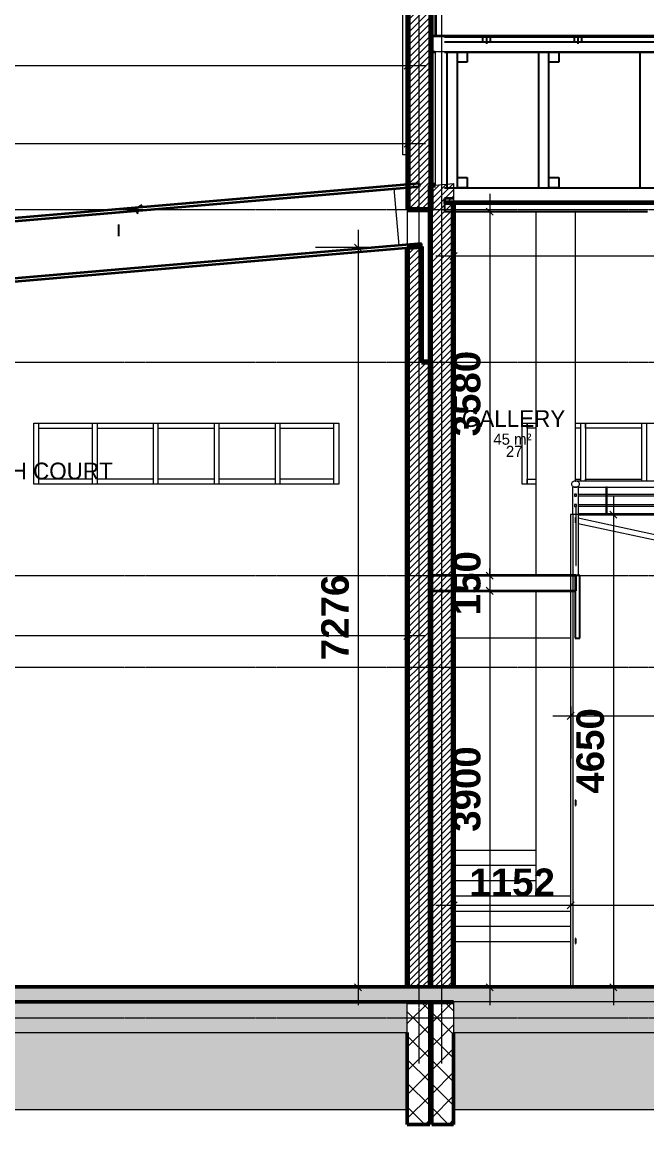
# Model space of a CAD drawing. Header units: inches. Extents: x 22 to 382261, y 22 to 371281.
# Drawn here: x 23896 to 30039, y 138247 to 149248 of the extents above; entities that cross this region are included whole.
import ezdxf

# ---------------------------------------------------------------- set-up
doc = ezdxf.new("R2010")
doc.units = ezdxf.units.IN
doc.header["$MEASUREMENT"] = 0
doc.linetypes.add('Grid Line 1_2_', pattern=[22.225, 12.7, -3.175, 3.175, -3.175])
for name, color, linetype, lineweight in [('A-ANNO-DIMS', 211, 'Continuous', 9), ('A-AREA-IDEN', 2, 'Continuous', 9), ('A-COLS', 52, 'Continuous', 9), ('A-DETL-GENF', 92, 'Continuous', 9), ('A-DETL-MEDM', 33, 'Continuous', 25), ('A-DETL-THIN', 151, 'Continuous', 9), ('A-FLOR', 192, 'Continuous', 9), ('A-FLOR-HRAL', 11, 'Continuous', 9), ('A-FLOR-LEVL', 51, 'Continuous', 9), ('A-GLAZ-CURT', 52, 'Continuous', 9), ('A-GLAZ-CWMG', 51, 'Continuous', 9), ('A-ROOF', 132, 'Continuous', 9), ('A-WALL-PATT', 111, 'Continuous', 9), ('I-WALL', 2, 'Continuous', 9), ('Q-CASE', 31, 'Continuous', 9), ('S-GRID', 1, 'Continuous', 9)]:
    doc.layers.add(name, color=color, linetype=linetype, lineweight=lineweight)
doc.styles.add('Arial_B_2', font='arialbd.ttf', dxfattribs={"height": 270.833333})
doc.styles.add('Century Gothic_1', font='GOTHIC.TTF', dxfattribs={"height": 1})
doc.styles.add('Gill Sans MT', font='GIL_____.TTF', dxfattribs={"height": 262.5})
doc.dimstyles.new('2_2', dxfattribs={"dimscale": 304.8, "dimtxt": 267.818092, "dimasz": 0.227865, "dimexe": 1.377953, "dimexo": 0.0625, "dimgap": 0.287073, "dimtad": 1, "dimdec": 0, "dimzin": 0, "dimdsep": 46, "dimtxsty": 'Arial_B_2', "dimblk1": 'OBLIQUE', "dimblk2": 'OBLIQUE', "dimsah": 1, "dimcen": 0.09, "dimdle": 0.574147, "dimazin": 0, "dimtfac": 1, "dimtdec": 4, "dimtix": 1, "dimtmove": 0, "dimatfit": 3, "dimfxl": 0.574147, "dimfxlon": 1, "dimtvp": 1, "dimtolj": 1, "dimtzin": 0, "dimlwd": 18, "dimlwe": 18, "dimarcsym": 2})
pattern_1 = [(45, (27624.56, 142606.135), (-31.1127, 31.1127), [])]

# ---------------------------------------------------------------- blocks, each defined once
blk = doc.blocks.new('Rectangular Mullion - 50 x 150mm-V18-Section A-A')
at = {"layer": 'A-GLAZ-CWMG'}
for p, q in [((2406, 5800), (2406, 5850)), ((2931, 5850), (2931, 5800)), ((2494, 5800), (2406, 5800)), ((2931, 5800), (2881, 5800))]:
    blk.add_line(p, q, dxfattribs=at)
blk = doc.blocks.new('Rectangular Mullion - 50 x 150mm-V19-Section A-A')
at = {"layer": 'A-GLAZ-CWMG'}
blk.add_line((2406, 5850), (2406, 5250), dxfattribs=at)
blk = doc.blocks.new('Rectangular Mullion - 50 x 150mm-V23-Section A-A')
at = {"layer": 'A-GLAZ-CWMG'}
for p, q in [((3531, 5850), (3531, 5280)), ((3581, 5850), (3581, 5280))]:
    blk.add_line(p, q, dxfattribs=at)
blk = doc.blocks.new('Rectangular Mullion - 50 x 150mm-V24-Section A-A')
at = {"layer": 'A-GLAZ-CWMG'}
for p, q in [((2931, 5850), (2931, 5280)), ((2981, 5850), (2981, 5280))]:
    blk.add_line(p, q, dxfattribs=at)
blk = doc.blocks.new('Rectangular Mullion - 50 x 150mm-V27-Section A-A')
at = {"layer": 'A-GLAZ-CWMG'}
for p, q in [((2981, 5280), (2981, 5300)), ((2981, 5300), (3531, 5300)), ((3531, 5300), (3531, 5280))]:
    blk.add_line(p, q, dxfattribs=at)
blk = doc.blocks.new('Rectangular Mullion - 50 x 150mm-V28-Section A-A')
at = {"layer": 'A-GLAZ-CWMG'}
for p, q in [((2406, 5250), (2406, 5300)), ((2406, 5300), (2494, 5300)), ((2881, 5300), (2931, 5300)), ((2931, 5300), (2931, 5280))]:
    blk.add_line(p, q, dxfattribs=at)
blk = doc.blocks.new('Rectangular Mullion - 50 x 150mm-443217-Section A-A')
at = {"layer": 'A-GLAZ-CWMG'}
for p, q in [((9281, 5800), (9281, 5850)), ((9831, 5850), (9831, 5800)), ((9831, 5800), (9281, 5800))]:
    blk.add_line(p, q, dxfattribs=at)
blk = doc.blocks.new('Roofs 2 - Roofs 2-479373-Section A-A')
at = {"layer": 'A-ROOF', "lineweight": 35}
for p, q in [((1346, 8207), (-12155, 7049)), ((-12155, 7021), (1346, 8178)), ((1346, 8178), (1346, 8207)), ((1367, 7617), (-12101, 6462)), ((1367, 7588), (1367, 7617)), ((-12101, 6434), (1367, 7588))]:
    blk.add_line(p, q, dxfattribs=at)
blk = doc.blocks.new('Casework 3 - Casework 3-482897-Section A-A')
at = {"layer": 'Q-CASE'}
blk.add_line((1094, 8157), (1142, 7598), dxfattribs=at)
blk = doc.blocks.new('Railing - 800mm-V32-Section A-A')
at = {"layer": 'A-FLOR-HRAL', "lineweight": 18}
for p, q in [((2883, 5030), (2883, 4450)), ((2888, 5030), (2883, 5030)), ((2888, 4450), (2888, 5030)), ((2883, 4450), (2888, 4450))]:
    blk.add_line(p, q, dxfattribs=at)
blk = doc.blocks.new('Railing - 50 x 12mm-V33-Section A-A')
at = {"layer": 'A-FLOR-HRAL'}
for p, q in [((2856, 4950), (2856, 5220)), ((2906, 5220), (2856, 5220)), ((2906, 5220), (2906, 4350))]:
    blk.add_line(p, q, dxfattribs=at)
blk = doc.blocks.new('Railing - 50 x 12mm-V34-Section A-A')
at = {"layer": 'A-FLOR-HRAL'}
for p, q in [((3192, 5220), (3180, 5220)), ((3180, 5220), (3180, 4950)), ((3192, 4950), (3192, 5220))]:
    blk.add_line(p, q, dxfattribs=at)
blk = doc.blocks.new('Railing - Railing-537520-Section A-A')
at = {"layer": 'A-FLOR-HRAL'}
for p, q in [((13891, 5280), (2882, 5280)), ((2906, 5220), (13866, 5220)), ((2906, 5150), (3180, 5150)), ((3180, 5130), (2906, 5130)), ((3192, 5150), (3980, 5150)), ((3980, 5130), (3192, 5130)), ((2906, 5050), (3180, 5050)), ((3180, 5030), (2906, 5030)), ((3192, 5050), (3980, 5050)), ((3980, 5030), (3192, 5030))]:
    blk.add_line(p, q, dxfattribs=at)
at = {"layer": 'A-FLOR-HRAL', "lineweight": 18}
for p, q in [((2891, 5150), (2871, 5150)), ((2871, 5150), (2871, 5130)), ((2871, 5130), (2891, 5130)), ((2891, 5130), (2891, 5150)), ((2891, 5050), (2871, 5050)), ((2871, 5050), (2871, 5030)), ((2871, 5030), (2891, 5030)), ((2891, 5030), (2891, 5050))]:
    blk.add_line(p, q, dxfattribs=at)
at = {"layer": 'A-FLOR-HRAL', "lineweight": 18, "flags": 128}
for points in [[(2922, 5250), (2921, 5256), (2918, 5262), (2914, 5268), (2909, 5272), (2902, 5276), (2894, 5279), (2886, 5280), (2878, 5280), (2869, 5279), (2862, 5276), (2855, 5272), (2849, 5268), (2845, 5262), (2843, 5256), (2842, 5250)], [(2842, 5250), (2843, 5244), (2845, 5238), (2849, 5232), (2855, 5228), (2862, 5224), (2869, 5221), (2878, 5220), (2886, 5220), (2894, 5221), (2902, 5224), (2909, 5228), (2914, 5232), (2918, 5238), (2921, 5244), (2922, 5250)]]:
    blk.add_lwpolyline(points, dxfattribs=at)
at = {"layer": 'A-FLOR-HRAL'}
for points in [[(2882, 5280), (2883, 5280), (2885, 5280), (2886, 5280)], [(2886, 5220), (2885, 5220), (2883, 5220), (2882, 5220)]]:
    blk.add_open_spline(points, degree=3, dxfattribs=at)
for name in ['Railing - 50 x 12mm-V33-Section A-A', 'Railing - 50 x 12mm-V34-Section A-A', 'Railing - 800mm-V32-Section A-A']:
    blk.add_blockref(name, (0, 0))
blk = doc.blocks.new('Top Rail Type - Top Rail_Internal_-537676-Section A-A')
at = {"layer": 'A-FLOR-HRAL'}
for p, q in [((13891, 5280), (2882, 5280)), ((2906, 5220), (13866, 5220))]:
    blk.add_line(p, q, dxfattribs=at)
at = {"layer": 'A-FLOR-HRAL', "flags": 128}
for points in [[(2922, 5250), (2921, 5256), (2918, 5262), (2914, 5268), (2909, 5272), (2902, 5276), (2894, 5279), (2886, 5280), (2878, 5280), (2869, 5279), (2862, 5276), (2855, 5272), (2849, 5268), (2845, 5262), (2843, 5256), (2842, 5250)], [(2842, 5250), (2843, 5244), (2845, 5238), (2849, 5232), (2855, 5228), (2862, 5224), (2869, 5221), (2878, 5220), (2886, 5220), (2894, 5221), (2902, 5224), (2909, 5228), (2914, 5232), (2918, 5238), (2921, 5244), (2922, 5250)]]:
    blk.add_lwpolyline(points, dxfattribs=at)
at = {"layer": 'A-FLOR-HRAL'}
for points in [[(2882, 5280), (2883, 5280), (2885, 5280), (2886, 5280)], [(2886, 5220), (2885, 5220), (2883, 5220), (2882, 5220)]]:
    blk.add_open_spline(points, degree=3, dxfattribs=at)
blk = doc.blocks.new('Casework 9 - Casework 8-559231-Section A-A')
at = {"layer": 'Q-CASE', "lineweight": 25}
for p, q in [((1229, 4920), (1229, 4870)), ((1231, 4920), (1229, 4920)), ((1229, 4870), (1231, 4870)), ((1231, 4870), (1231, 4920)), ((1229, 2139), (1229, 2089)), ((1231, 2139), (1229, 2139)), ((1231, 2089), (1231, 2139)), ((1229, 2089), (1231, 2089)), ((1229, 780), (1229, 730)), ((1231, 780), (1229, 780)), ((1231, 730), (1231, 780)), ((1229, 730), (1231, 730))]:
    blk.add_line(p, q, dxfattribs=at)
blk = doc.blocks.new('Rectangular Mullion - 50 x 150mm-560734-Section A-A')
at = {"layer": 'A-GLAZ-CWMG'}
blk.add_line((-7499, 5250), (-7499, 5850), dxfattribs=at)
blk = doc.blocks.new('Rectangular Mullion - 50 x 150mm-440584-Section A-A')
at = {"layer": 'A-GLAZ-CWMG'}
for p, q in [((13006, 5800), (13006, 5850)), ((13531, 5850), (13531, 5800)), ((13006, 5800), (13531, 5800))]:
    blk.add_line(p, q, dxfattribs=at)
blk = doc.blocks.new('Rectangular Mullion - 50 x 150mm-560735-Section A-A')
at = {"layer": 'A-GLAZ-CWMG'}
blk.add_line((-4599, 5850), (-4599, 5250), dxfattribs=at)
blk = doc.blocks.new('Rectangular Mullion - 50 x 150mm-V38-Section A-A')
at = {"layer": 'A-GLAZ-CWMG'}
for p, q in [((-7499, 5250), (-7499, 5300)), ((-6974, 5300), (-7499, 5300)), ((-6974, 5300), (-6974, 5250))]:
    blk.add_line(p, q, dxfattribs=at)
blk = doc.blocks.new('Rectangular Mullion - 50 x 150mm-560731-Section A-A')
at = {"layer": 'A-GLAZ-CWMG'}
for p, q in [((-6974, 5850), (-6974, 5250)), ((-6924, 5250), (-6924, 5850))]:
    blk.add_line(p, q, dxfattribs=at)
blk = doc.blocks.new('Rectangular Mullion - 50 x 150mm-V39-Section A-A')
at = {"layer": 'A-GLAZ-CWMG'}
for p, q in [((-6924, 5250), (-6924, 5300)), ((-6374, 5300), (-6924, 5300)), ((-6374, 5300), (-6374, 5250))]:
    blk.add_line(p, q, dxfattribs=at)
blk = doc.blocks.new('Rectangular Mullion - 50 x 150mm-V40-Section A-A')
at = {"layer": 'A-GLAZ-CWMG'}
for p, q in [((-6924, 5800), (-6924, 5850)), ((-6374, 5850), (-6374, 5800)), ((-6924, 5800), (-6374, 5800))]:
    blk.add_line(p, q, dxfattribs=at)
blk = doc.blocks.new('Casework 11 - Casework 8-650977-Section A-A')
at = {"layer": 'Q-CASE', "lineweight": 25}
for p, q in [((2883, 4920), (2881, 4920)), ((2881, 4920), (2881, 4870)), ((2881, 4870), (2883, 4870)), ((2883, 4870), (2883, 4920)), ((2883, 2139), (2881, 2139)), ((2881, 2139), (2881, 2089)), ((2883, 2089), (2883, 2139)), ((2881, 2089), (2883, 2089)), ((2883, 780), (2881, 780)), ((2881, 780), (2881, 730)), ((2883, 730), (2883, 780)), ((2881, 730), (2883, 730))]:
    blk.add_line(p, q, dxfattribs=at)
at = {"layer": 'Q-CASE'}
for p, q in [((12481, 2850), (2906, 4915)), ((2906, 4863), (12481, 2799))]:
    blk.add_line(p, q, dxfattribs=at)
blk = doc.blocks.new('System Panel - Glazed-655754-Section A-A')
at = {"layer": 'A-GLAZ-CURT', "lineweight": 35}
blk.add_line((12794, 4950), (2906, 4950), dxfattribs=at)
blk = doc.blocks.new('System Panel - Glazed-655803-Section A-A')
at = {"layer": 'A-GLAZ-CURT', "lineweight": 18}
for p, q in [((2832, 4950), (2832, 305)), ((2857, 4950), (2832, 4950)), ((2857, 305), (2857, 4950))]:
    blk.add_line(p, q, dxfattribs=at)
blk = doc.blocks.new('Casework 13 - Casework 16-666971-Section A-A')
at = {"layer": 'Q-CASE', "lineweight": 25}
for p, q in [((3591, 8010), (1591, 8010)), ((1591, 8010), (1591, 7930)), ((1591, 7930), (3591, 7930))]:
    blk.add_line(p, q, dxfattribs=at)
blk = doc.blocks.new('Casework 19 - Casework 7-672883-Section A-A')
at = {"layer": 'Q-CASE'}
blk.add_line((2832, 3735), (1681, 3735), dxfattribs=at)
blk = doc.blocks.new('Casework 20 - Casework 20-674433-Section A-A')
at = {"layer": 'Q-CASE', "lineweight": 25}
for p, q in [((2923, 4350), (2877, 4350)), ((2877, 4350), (2877, 3735)), ((2923, 3735), (2923, 4350)), ((2877, 3735), (2923, 3735))]:
    blk.add_line(p, q, dxfattribs=at)
blk = doc.blocks.new('Casework 16 - Casework 16-903805-Section A-A')
at = {"layer": 'Q-CASE', "lineweight": 25}
for p, q in [((1511, 9958), (1181, 9976)), ((1181, 9976), (1181, 9915)), ((1181, 9915), (1481, 9915)), ((1496, 9915), (1511, 9915)), ((1511, 9915), (1511, 9958))]:
    blk.add_line(p, q, dxfattribs=at)
at = {"layer": 'Q-CASE'}
for p, q in [((1181, 8488), (1181, 9915)), ((1481, 9655), (1481, 9915)), ((1496, 9915), (1496, 9655)), ((1511, 9915), (1511, 9655)), ((1231, 8488), (1181, 8488))]:
    blk.add_line(p, q, dxfattribs=at)
at = {"layer": 'Q-CASE', "lineweight": 25, "flags": 128}
blk.add_lwpolyline([(1481, 9915), (1481, 9917), (1482, 9918), (1483, 9920), (1484, 9921), (1486, 9922), (1488, 9922), (1490, 9922), (1491, 9922), (1493, 9921), (1494, 9920), (1495, 9918), (1496, 9917), (1496, 9915)], dxfattribs=at)
blk = doc.blocks.new('_Oblique')
at = {"color": 0, "linetype": 'ByBlock', "lineweight": -2}
blk.add_line((-0.5, -0.5), (0.5, 0.5), dxfattribs=at)
blk = doc.blocks.new('*D5156')
at = {"layer": 'A-ANNO-DIMS', "color": 0, "lineweight": 18, "transparency": 16777216}
for p, q in [((29292, 142517), (29292, 142006)), ((39264, 142517), (39264, 142006)), ((29117, 142426), (39439, 142426))]:
    blk.add_line(p, q, dxfattribs=at)
at = {"layer": 'Defpoints', "color": 0, "transparency": 16777216}
for p in [(29292, 142536), (39264, 142536), (39264, 142426)]:
    blk.add_point(p, dxfattribs=at)
at = {"layer": 'A-ANNO-DIMS', "color": 0, "lineweight": 18, "transparency": 16777216, "xscale": 69.45312499999999, "yscale": 69.45312499999999, "zscale": 69.45312499999999, "rotation": 180}
blk.add_blockref('_Oblique', (29292, 142426), dxfattribs=at)
at = {"layer": 'A-ANNO-DIMS', "color": 0, "lineweight": 18, "transparency": 16777216, "xscale": 69.45312499999999, "yscale": 69.45312499999999, "zscale": 69.45312499999999}
blk.add_blockref('_Oblique', (39264, 142426), dxfattribs=at)
at = {"layer": 'A-ANNO-DIMS', "color": 0, "lineweight": 18, "transparency": 16777216, "insert": (34278, 142652), "char_height": 270.8, "width": 615.65, "attachment_point": 5, "style": 'Arial_B_2'}
blk.add_mtext('\\A1;9973', dxfattribs=at)
blk = doc.blocks.new('*D5105')
at = {"layer": 'A-ANNO-DIMS', "color": 0, "lineweight": 18, "transparency": 16777216}
for p, q in [((28139, 146858), (28139, 147369)), ((38250, 146858), (38250, 147369)), ((38425, 146949), (27964, 146949))]:
    blk.add_line(p, q, dxfattribs=at)
at = {"layer": 'Defpoints', "color": 0, "transparency": 16777216}
for p in [(28139, 146949), (28139, 146839), (38250, 146839)]:
    blk.add_point(p, dxfattribs=at)
at = {"layer": 'A-ANNO-DIMS', "color": 0, "lineweight": 18, "transparency": 16777216, "xscale": 69.45312499999999, "yscale": 69.45312499999999, "zscale": 69.45312499999999, "rotation": 180}
blk.add_blockref('_Oblique', (28139, 146949), dxfattribs=at)
at = {"layer": 'A-ANNO-DIMS', "color": 0, "lineweight": 18, "transparency": 16777216, "xscale": 69.45312499999999, "yscale": 69.45312499999999, "zscale": 69.45312499999999}
blk.add_blockref('_Oblique', (38250, 146949), dxfattribs=at)
at = {"layer": 'A-ANNO-DIMS', "color": 0, "lineweight": 18, "transparency": 16777216, "insert": (33195, 147175), "char_height": 270.8, "width": 769.57, "attachment_point": 5, "style": 'Arial_B_2'}
blk.add_mtext('\\A1;10111', dxfattribs=at)
blk = doc.blocks.new('*D5106')
at = {"layer": 'A-ANNO-DIMS', "color": 0, "lineweight": 18, "transparency": 16777216}
for p, q in [((28496, 147561), (28496, 143631)), ((28587, 147386), (28076, 147386)), ((28587, 143806), (28076, 143806))]:
    blk.add_line(p, q, dxfattribs=at)
at = {"layer": 'Defpoints', "color": 0, "transparency": 16777216}
for p in [(28606, 147386), (28496, 143806), (28606, 143806)]:
    blk.add_point(p, dxfattribs=at)
at = {"layer": 'A-ANNO-DIMS', "color": 0, "lineweight": 18, "transparency": 16777216, "xscale": 69.45312499999999, "yscale": 69.45312499999999, "zscale": 69.45312499999999}
for p, rotation in [((28496, 147386), 90), ((28496, 143806), 270)]:
    blk.add_blockref('_Oblique', p, dxfattribs=dict(at, rotation=rotation))
at = {"layer": 'A-ANNO-DIMS', "color": 0, "lineweight": 18, "transparency": 16777216, "insert": (28270, 145596), "char_height": 270.8, "width": 615.65, "attachment_point": 5, "rotation": 90, "style": 'Arial_B_2'}
blk.add_mtext('\\A1;3580', dxfattribs=at)
blk = doc.blocks.new('*D5107')
at = {"layer": 'A-ANNO-DIMS', "color": 0, "lineweight": 18, "transparency": 16777216}
for p, q in [((28587, 143806), (28076, 143806)), ((28496, 143806), (28496, 143876)), ((28496, 143806), (28496, 143656)), ((28587, 143656), (28076, 143656)), ((28496, 143656), (28496, 143587))]:
    blk.add_line(p, q, dxfattribs=at)
at = {"layer": 'Defpoints', "color": 0, "transparency": 16777216}
for p in [(28606, 143806), (28496, 143656), (28606, 143656)]:
    blk.add_point(p, dxfattribs=at)
at = {"layer": 'A-ANNO-DIMS', "color": 0, "lineweight": 18, "transparency": 16777216, "xscale": 69.45312499999999, "yscale": 69.45312499999999, "zscale": 69.45312499999999}
for p, rotation in [((28496, 143806), 270), ((28496, 143656), 90)]:
    blk.add_blockref('_Oblique', p, dxfattribs=dict(at, rotation=rotation))
at = {"layer": 'A-ANNO-DIMS', "color": 0, "lineweight": 18, "transparency": 16777216, "insert": (28271, 143731), "char_height": 270.8, "width": 461.74, "attachment_point": 5, "rotation": 90, "style": 'Arial_B_2'}
blk.add_mtext('\\A1;150', dxfattribs=at)
blk = doc.blocks.new('*D5108')
at = {"layer": 'A-ANNO-DIMS', "color": 0, "lineweight": 18, "transparency": 16777216}
for p, q in [((28496, 143831), (28496, 139581)), ((28587, 143656), (28076, 143656)), ((28587, 139756), (28076, 139756))]:
    blk.add_line(p, q, dxfattribs=at)
at = {"layer": 'Defpoints', "color": 0, "transparency": 16777216}
for p in [(28606, 143656), (28496, 139756), (28606, 139756)]:
    blk.add_point(p, dxfattribs=at)
at = {"layer": 'A-ANNO-DIMS', "color": 0, "lineweight": 18, "transparency": 16777216, "xscale": 69.45312499999999, "yscale": 69.45312499999999, "zscale": 69.45312499999999}
for p, rotation in [((28496, 143656), 90), ((28496, 139756), 270)]:
    blk.add_blockref('_Oblique', p, dxfattribs=dict(at, rotation=rotation))
at = {"layer": 'A-ANNO-DIMS', "color": 0, "lineweight": 18, "transparency": 16777216, "insert": (28270, 141706), "char_height": 270.8, "width": 615.65, "attachment_point": 5, "rotation": 90, "style": 'Arial_B_2'}
blk.add_mtext('\\A1;3900', dxfattribs=at)
blk = doc.blocks.new('*D5109')
at = {"layer": 'A-ANNO-DIMS', "color": 0, "lineweight": 18, "transparency": 16777216}
for p, q in [((29292, 140470), (29292, 140981)), ((39264, 140470), (39264, 140981)), ((39439, 140561), (29117, 140561))]:
    blk.add_line(p, q, dxfattribs=at)
at = {"layer": 'Defpoints', "color": 0, "transparency": 16777216}
for p in [(29292, 140561), (29292, 140451), (39264, 140451)]:
    blk.add_point(p, dxfattribs=at)
at = {"layer": 'A-ANNO-DIMS', "color": 0, "lineweight": 18, "transparency": 16777216, "xscale": 69.45312499999999, "yscale": 69.45312499999999, "zscale": 69.45312499999999, "rotation": 180}
blk.add_blockref('_Oblique', (29292, 140561), dxfattribs=at)
at = {"layer": 'A-ANNO-DIMS', "color": 0, "lineweight": 18, "transparency": 16777216, "xscale": 69.45312499999999, "yscale": 69.45312499999999, "zscale": 69.45312499999999}
blk.add_blockref('_Oblique', (39264, 140561), dxfattribs=at)
at = {"layer": 'A-ANNO-DIMS', "color": 0, "lineweight": 18, "transparency": 16777216, "insert": (34278, 140787), "char_height": 270.8, "width": 615.65, "attachment_point": 5, "style": 'Arial_B_2'}
blk.add_mtext('\\A1;9973', dxfattribs=at)
blk = doc.blocks.new('*D5110')
at = {"layer": 'A-ANNO-DIMS', "color": 0, "lineweight": 18, "transparency": 16777216}
for p, q in [((28139, 140470), (28139, 140981)), ((29292, 140470), (29292, 140981)), ((29467, 140561), (27964, 140561))]:
    blk.add_line(p, q, dxfattribs=at)
at = {"layer": 'Defpoints', "color": 0, "transparency": 16777216}
for p in [(28139, 140561), (28139, 140451), (29292, 140451)]:
    blk.add_point(p, dxfattribs=at)
at = {"layer": 'A-ANNO-DIMS', "color": 0, "lineweight": 18, "transparency": 16777216, "xscale": 69.45312499999999, "yscale": 69.45312499999999, "zscale": 69.45312499999999, "rotation": 180}
blk.add_blockref('_Oblique', (28139, 140561), dxfattribs=at)
at = {"layer": 'A-ANNO-DIMS', "color": 0, "lineweight": 18, "transparency": 16777216, "xscale": 69.45312499999999, "yscale": 69.45312499999999, "zscale": 69.45312499999999}
blk.add_blockref('_Oblique', (29292, 140561), dxfattribs=at)
at = {"layer": 'A-ANNO-DIMS', "color": 0, "lineweight": 18, "transparency": 16777216, "insert": (28716, 140787), "char_height": 270.8, "width": 615.65, "attachment_point": 5, "style": 'Arial_B_2'}
blk.add_mtext('\\A1;1152', dxfattribs=at)
blk = doc.blocks.new('*D5111')
at = {"layer": 'A-ANNO-DIMS', "color": 0, "lineweight": 18, "transparency": 16777216}
for p, q in [((29712, 144581), (29712, 139581)), ((29803, 144406), (29292, 144406)), ((29803, 139756), (29292, 139756))]:
    blk.add_line(p, q, dxfattribs=at)
at = {"layer": 'Defpoints', "color": 0, "transparency": 16777216}
for p in [(29822, 144406), (29712, 139756), (29822, 139756)]:
    blk.add_point(p, dxfattribs=at)
at = {"layer": 'A-ANNO-DIMS', "color": 0, "lineweight": 18, "transparency": 16777216, "xscale": 69.45312499999999, "yscale": 69.45312499999999, "zscale": 69.45312499999999}
for p, rotation in [((29712, 144406), 90), ((29712, 139756), 270)]:
    blk.add_blockref('_Oblique', p, dxfattribs=dict(at, rotation=rotation))
at = {"layer": 'A-ANNO-DIMS', "color": 0, "lineweight": 18, "transparency": 16777216, "insert": (29486, 142081), "char_height": 270.8, "width": 615.65, "attachment_point": 5, "rotation": 90, "style": 'Arial_B_2'}
blk.add_mtext('\\A1;4650', dxfattribs=at)
blk = doc.blocks.new('*D5139')
at = {"layer": 'A-ANNO-DIMS', "color": 0, "lineweight": 18, "transparency": 16777216}
for p, q in [((18089, 147964), (18089, 148475)), ((27689, 148146), (27689, 147635)), ((17914, 148055), (27864, 148055))]:
    blk.add_line(p, q, dxfattribs=at)
at = {"layer": 'Defpoints', "color": 0, "transparency": 16777216}
for p in [(27689, 148165), (27689, 148055), (18089, 147945)]:
    blk.add_point(p, dxfattribs=at)
at = {"layer": 'A-ANNO-DIMS', "color": 0, "lineweight": 18, "transparency": 16777216, "xscale": 69.45312499999999, "yscale": 69.45312499999999, "zscale": 69.45312499999999, "rotation": 180}
blk.add_blockref('_Oblique', (18089, 148055), dxfattribs=at)
at = {"layer": 'A-ANNO-DIMS', "color": 0, "lineweight": 18, "transparency": 16777216, "xscale": 69.45312499999999, "yscale": 69.45312499999999, "zscale": 69.45312499999999}
blk.add_blockref('_Oblique', (27689, 148055), dxfattribs=at)
at = {"layer": 'A-ANNO-DIMS', "color": 0, "lineweight": 18, "transparency": 16777216, "insert": (22889, 148281), "char_height": 270.8, "width": 615.65, "attachment_point": 5, "style": 'Arial_B_2'}
blk.add_mtext('\\A1;9600', dxfattribs=at)
blk = doc.blocks.new('*D5140')
at = {"layer": 'A-ANNO-DIMS', "color": 0, "lineweight": 18, "transparency": 16777216}
for p, q in [((14939, 148732), (14939, 149243)), ((27689, 148914), (27689, 148403)), ((14764, 148823), (27864, 148823))]:
    blk.add_line(p, q, dxfattribs=at)
at = {"layer": 'Defpoints', "color": 0, "transparency": 16777216}
for p in [(27689, 148933), (27689, 148823), (14939, 148713)]:
    blk.add_point(p, dxfattribs=at)
at = {"layer": 'A-ANNO-DIMS', "color": 0, "lineweight": 18, "transparency": 16777216, "xscale": 69.45312499999999, "yscale": 69.45312499999999, "zscale": 69.45312499999999, "rotation": 180}
blk.add_blockref('_Oblique', (14939, 148823), dxfattribs=at)
at = {"layer": 'A-ANNO-DIMS', "color": 0, "lineweight": 18, "transparency": 16777216, "xscale": 69.45312499999999, "yscale": 69.45312499999999, "zscale": 69.45312499999999}
blk.add_blockref('_Oblique', (27689, 148823), dxfattribs=at)
at = {"layer": 'A-ANNO-DIMS', "color": 0, "lineweight": 18, "transparency": 16777216, "insert": (21314, 149049), "char_height": 270.8, "width": 769.57, "attachment_point": 5, "style": 'Arial_B_2'}
blk.add_mtext('\\A1;12750', dxfattribs=at)
blk = doc.blocks.new('*D5145')
at = {"layer": 'A-ANNO-DIMS', "color": 0, "lineweight": 18, "transparency": 16777216}
for p, q in [((27200, 147208), (27200, 139581)), ((27291, 147033), (26780, 147033)), ((27291, 139756), (26780, 139756))]:
    blk.add_line(p, q, dxfattribs=at)
at = {"layer": 'Defpoints', "color": 0, "transparency": 16777216}
for p in [(27310, 147033), (27200, 139756), (27310, 139756)]:
    blk.add_point(p, dxfattribs=at)
at = {"layer": 'A-ANNO-DIMS', "color": 0, "lineweight": 18, "transparency": 16777216, "xscale": 69.45312499999999, "yscale": 69.45312499999999, "zscale": 69.45312499999999}
for p, rotation in [((27200, 147033), 90), ((27200, 139756), 270)]:
    blk.add_blockref('_Oblique', p, dxfattribs=dict(at, rotation=rotation))
at = {"layer": 'A-ANNO-DIMS', "color": 0, "lineweight": 18, "transparency": 16777216, "insert": (26975, 143394), "char_height": 270.8, "width": 615.65, "attachment_point": 5, "rotation": 90, "style": 'Arial_B_2'}
blk.add_mtext('\\A1;7276', dxfattribs=at)
blk = doc.blocks.new('*D5146')
at = {"layer": 'A-ANNO-DIMS', "color": 0, "lineweight": 18, "transparency": 16777216}
for p, q in [((18089, 143122), (18089, 143633)), ((27684, 143122), (27684, 143633)), ((27859, 143213), (17914, 143213))]:
    blk.add_line(p, q, dxfattribs=at)
at = {"layer": 'Defpoints', "color": 0, "transparency": 16777216}
for p in [(18089, 143213), (18089, 143103), (27684, 143103)]:
    blk.add_point(p, dxfattribs=at)
at = {"layer": 'A-ANNO-DIMS', "color": 0, "lineweight": 18, "transparency": 16777216, "xscale": 69.45312499999999, "yscale": 69.45312499999999, "zscale": 69.45312499999999, "rotation": 180}
blk.add_blockref('_Oblique', (18089, 143213), dxfattribs=at)
at = {"layer": 'A-ANNO-DIMS', "color": 0, "lineweight": 18, "transparency": 16777216, "xscale": 69.45312499999999, "yscale": 69.45312499999999, "zscale": 69.45312499999999}
blk.add_blockref('_Oblique', (27684, 143213), dxfattribs=at)
at = {"layer": 'A-ANNO-DIMS', "color": 0, "lineweight": 18, "transparency": 16777216, "insert": (22887, 143439), "char_height": 270.8, "width": 615.65, "attachment_point": 5, "style": 'Arial_B_2'}
blk.add_mtext('\\A1;9595', dxfattribs=at)

msp = doc.modelspace()

# ---------------------------------------------------------------- hatches: boundary and pattern name
at = {"layer": 'A-DETL-GENF'}
h = msp.add_hatch(dxfattribs=at)
h.set_pattern_fill('FP_2', style=0, pattern_type=2)
h.set_pattern_definition([(50, (27624.56, 142606.14), (801.61, -70.132), [83.82, -922.02]), (355, (27624.6, 142606.1), (-155.07, 840.65), [67.056, -737.616]), (100.451, (27691.4, 142600.3), (646.547, 770.513), [71.236, -783.596]), (46.184, (27624.6, 142829.7), (1192.75, -184.99), [125.73, -1383.03]), (96.636, (27724, 142814.2), (1044.57, 1088.68), [106.854, -1175.394]), (351.184, (27624.6, 142829.7), (1044.58, 1088.67), [100.584, -1106.424]), (21, (27736.3, 142773.8), (667.104, -449.967), [83.82, -922.02]), (326, (27736.3, 142773.8), (271.93, 810.428), [67.056, -737.616]), (71.451, (27791.9, 142736.3), (939.035, 360.453), [71.236, -783.596]), (37.5, (27624.56, 142606.14), (13.5894, 372.042), [36.881, -691.794, 36.881, -711.911, -740.41]), (37.5, (27624.56, 142606.14), (13.5894, 372.042), [-1477.467, 36.88, -703.53]), (7.5, (27624.56, 142606.14), (294.006, 440.7945), [36.881, -390.042, 36.881, -675.03, -282.194]), (7.5, (27624.56, 142606.14), (294.006, 440.7945), [-1138.834, 36.881, -245.313]), (327.5, (27375.34, 142606.14), (596.5996, -25.2075), [36.881, -242.519, 36.881, -834.847, -1156.716]), (327.5, (27375.34, 142606.14), (596.5996, -25.2075), [-1151.128, 36.88, -1119.835]), (317.5, (27263.6, 142606.14), (651.769, 111.877), [36.881, -326.339, 36.881, -542.036, -821.436]), (317.5, (27263.6, 142606.14), (651.769, 111.877), [-942.137, 36.88, -784.555])])
h.paths.add_polyline_path([(18089.5, 139456.1), (18089.5, 139611.1), (42004.5, 139611.1), (42004.5, 140056.1), (42804.5, 140056.1), (42804.5, 140506.1), (43604.5, 140506.1), (43604.5, 140956.1), (44404.5, 140956.1), (44404.5, 141406.1), (45054.5, 141406.1), (45054.5, 139606.1), (45284.5, 139606.1), (45284.5, 141556.1), (44254.5, 141556.1), (44254.1, 141106.1), (43454.5, 141106.1), (43454.5, 140656.1), (42654.5, 140656.1), (42654.5, 140206.1), (41854.5, 140206.1), (41854.5, 139761.1), (17865.5, 139761.1), (17865.5, 139606.1), (14939.5, 139606.1), (14939.5, 139456.1), (17949.2, 139456.1)])
h = msp.add_hatch(dxfattribs=at)
h.set_pattern_fill('FP_9', style=0, pattern_type=2)
h.set_pattern_definition([(228.013, (28228.066, 143444.335), (-6705.57177, -7543.82471), [112.768, -11164.06]), (184.97, (28152.628, 143360.515), (10058.39589, 838.24596), [193.514, -19157.836]), (132.51, (27959.84, 143343.75), (8381.92792, -9220.26493), [136.45, -13508.46]), (267.274, (27632.944, 143134.2), (838.10892, 16764.004985), [176.221, -17445.924]), (292.834, (27624.562, 142958.18), (-4191.06035, 10058.3747), [172.8, -17107.137]), (357.274, (27691.62, 142798.92), (-16764.004985, 838.10892), [176.221, -17445.924]), (37.694, (27867.64, 142790.54), (-10896.635125, -8381.954174), [233.044, -23071.328]), (72.255, (28052.044, 142933.033), (5867.505463, 18440.36608), [220.017, -21781.735]), (121.43, (28119.1, 143142.583), (-6705.68219, 10896.54941), [176.818, -17505.03]), (175.236, (28026.9, 143293.46), (9220.1948, -838.25794), [201.865, -9891.4]), (222.397, (27825.73, 143310.223), (-10058.470525, -9220.123238), [261.056, -25844.535]), (138.814, (28462.76, 143125.82), (-5867.39338, 5029.2079), [89.1, -8821.087]), (171.469, (28395.706, 143184.493), (10896.59339, -1676.44429), [169.515, -16782.03]), (225, (28228.07, 143209.64), (6e-14, -838.2), [118.54, -1066.855]), (203.199, (28169.39, 143310.22), (4190.9879, 1676.42995), [63.836, -6319.705]), (291.801, (28110.72, 143285.08), (-838.1818, 2514.6059), [90.277, -4423.568]), (30.964, (28144.25, 143201.26), (2514.5926, 1676.4104), [146.625, -4740.878]), (161.565, (28269.98, 143276.7), (1676.3995, -838.2015), [106.025, -2544.596]), (16.39, (27624.56, 143285.077), (8381.97986, 2514.66688), [148.53, -14704.413]), (70.346, (27767.056, 143326.99), (-3352.82776, -9220.18943), [124.608, -12336.13]), (293.199, (28269.98, 143444.34), (-1676.42995, 4190.9879), [127.67, -6255.87]), (343.61, (28320.27, 143326.987), (-8381.97986, 2514.66688), [148.53, -14704.413]), (339.444, (27624.56, 142765.39), (-4191.00136, 1676.3968), [143.232, -7018.352]), (294.775, (27758.674, 142715.1), (-4190.9778, 9220.21016), [120.012, -11881.186]), (66.801, (28278.36, 142606.14), (1676.42995, 4190.9879), [127.67, -6255.87]), (17.354, (28328.65, 142723.483), (-10896.60157, -3352.79516), [140.508, -13910.284]), (69.444, (27867.64, 142606.14), (-1676.3968, -4191.00136), [71.616, -7089.968]), (101.31, (28228.07, 142606.14), (-838.2043, 3352.7985), [42.74, -4231.258]), (165.964, (28219.68, 142648.05), (2514.604, -838.189), [172.8, -3283.188]), (186.009, (28052.044, 142689.955), (8381.99956, 838.19947), [160.138, -15853.65]), (303.69, (28144.25, 143125.82), (-838.198, 1676.4012), [120.887, -2901.286]), (353.157, (28211.302, 143025.235), (14249.39308, -1676.456493), [211.054, -20894.283]), (60.945, (28420.85, 143000.09), (-3352.84037, -5867.3769), [86.298, -8543.5]), (90, (28462.8, 143075.5), (-838.2, 838.2), [50.292, -787.908]), (120.256, (28035.28, 142715.1), (3352.75515, -5867.42552), [116.446, -11528.2]), (48.013, (27976.606, 142815.685), (6705.57177, 7543.82471), [225.536, -11051.292]), (0, (28127.5, 142983.3), (838.2, 838.2), [217.932, -620.268]), (325.305, (28345.414, 142983.325), (8382.01631, -5867.37743), [132.53, -13120.575]), (254.055, (28454.38, 142907.89), (-838.17654, -3352.80614), [122.044, -5980.145]), (207.646, (28420.852, 142790.54), (-15925.79611, -8382.006324), [198.708, -19672.113]), (175.426, (28244.83, 142698.337), (-10896.59902, 838.21521), [210.22, -20811.729])])
h.paths.add_polyline_path([(17949.2, 139156.1), (18382.6, 139156.1), (18537.6, 139311.1), (27684.5, 139311.1), (27684.5, 139606.1), (18089.5, 139606.1), (18089.5, 139456.1), (15169.5, 139456.1), (15169.5, 139156.1)])
h.paths.add_polyline_path([(41074.4, 139311.1), (45054.5, 139311.1), (45054.5, 141406.1), (44404.5, 141406.1), (44404.5, 140956.1), (43604.5, 140956.1), (43604.5, 140506.1), (42804.5, 140506.1), (42804.5, 140056.1), (42004.5, 140056.1), (42004.5, 139611.1), (28139.5, 139611.1), (28139.5, 139311.1), (36449.4, 139311.1)])
h = msp.add_hatch(dxfattribs=at)
h.set_pattern_fill('FP_8', style=0, pattern_type=2)
h.set_pattern_definition([(45, (27624.56, 142606.14), (-116.6726, 116.6726), []), (135, (27624.56, 142606.14), (-116.6726, -116.6726), [])])
h.paths.add_polyline_path([(45284.5, 138247.2), (45284.5, 139606.1), (45054.5, 139606.1), (45054.5, 138247.2)])
h.paths.add_polyline_path([(15169.5, 138317.3), (15169.5, 139456.1), (14939.5, 139456.1), (14939.5, 138317.3)])
h.paths.add_polyline_path([(28139.5, 138407.1), (28139.5, 139606.1), (27924.5, 139606.1), (27924.5, 138407.1)])
h.paths.add_polyline_path([(27684.5, 138407.1), (27904.5, 138407.1), (27904.5, 139606.1), (27684.5, 139606.1), (27684.5, 139311.1)])
h = msp.add_hatch(dxfattribs=at)
h.set_pattern_fill('FP_7', color=8, style=0, pattern_type=2)
h.set_pattern_definition([(0, (27624.56, 142606.14), (349.25, 349.25), [349.25, -349.25]), (0, (27624.56, 142737.1), (349.25, 349.25), [349.25, -349.25]), (0, (27624.56, 142868.07), (349.25, 349.25), [349.25, -349.25]), (90, (27668.22, 142911.73), (-349.25, 349.25), [349.25, -349.25]), (90, (27799.2, 142911.73), (-349.25, 349.25), [349.25, -349.25]), (90, (27930.16, 142911.73), (-349.25, 349.25), [349.25, -349.25])])
h.paths.add_polyline_path([(45054.5, 138553.5), (45054.5, 139311.1), (28139.5, 139311.1), (28139.5, 138553.5), (41074.4, 138553.5)])
h.paths.add_polyline_path([(27904.5, 138553.5), (27924.5, 138553.5), (27924.5, 139311.1), (27904.5, 139311.1), (27904.5, 138942.8)])
h.paths.add_polyline_path([(27684.5, 138553.5), (27684.5, 139311.1), (18537.6, 139311.1), (18382.6, 139156.1), (15169.5, 139156.1), (15169.5, 138553.5), (27199.3, 138553.5)])
at = {"layer": 'A-WALL-PATT'}
h = msp.add_hatch(dxfattribs=at)
h.set_pattern_fill('FP_1', color=256, style=0, pattern_type=2)
h.set_pattern_definition(pattern_1)
h.paths.add_polyline_path([(27919.5, 147406.1), (27919.5, 149371), (27689.5, 149371), (27689.5, 147406.1), (27777.4, 147406.1)])
h = msp.add_hatch(dxfattribs=at)
h.set_pattern_fill('FP_1', color=256, style=0, pattern_type=2)
h.set_pattern_definition(pattern_1)
h.paths.add_polyline_path([(27909.5, 142906.1), (28139.5, 142906.1), (28139.5, 147663), (27909.5, 147643.3), (27909.5, 143465.8)])
h = msp.add_hatch(dxfattribs=at)
h.set_pattern_fill('FP_1', color=256, style=0, pattern_type=2)
h.set_pattern_definition(pattern_1)
h.paths.add_polyline_path([(27914.5, 142906.1), (27914.5, 145906.1), (27825, 145906.1), (27825, 147044.6), (27684.5, 147032.6), (27684.5, 142906.1)])
h = msp.add_hatch(dxfattribs=at)
h.set_pattern_fill('FP_1', color=256, style=0, pattern_type=2)
h.set_pattern_definition(pattern_1)
h.paths.add_polyline_path([(27777.4, 139761.1), (27914.5, 139761.1), (27914.5, 142906.1), (27684.5, 142906.1), (27684.5, 139761.1)])
h = msp.add_hatch(dxfattribs=at)
h.set_pattern_fill('FP_1', color=256, style=0, pattern_type=2)
h.set_pattern_definition(pattern_1)
h.paths.add_polyline_path([(27909.5, 139761.1), (28139.5, 139761.1), (28139.5, 142906.1), (27909.5, 142906.1), (27909.5, 140617.1)])

# ---------------------------------------------------------------- linework, layer by layer
at = {"layer": 'A-COLS'}
for p, q in [((28952, 143806.1), (28952, 147386.1)), ((29339.5, 144736), (29339.5, 147386.1)), ((28952, 140656.1), (28952, 143656.1))]:
    msp.add_line(p, q, dxfattribs=at)
at = {"layer": 'A-DETL-MEDM'}
for p, q in [((28051.5, 149105.9), (50011.6, 149105.9)), ((28425, 149105.9), (28425, 149055.9)), ((28500, 149105.9), (28425, 149105.9)), ((28462.5, 149120.9), (28462.5, 149035.9)), ((28500, 149105.9), (28500, 149055.9)), ((29325, 149105.9), (29325, 149055.9)), ((29400, 149105.9), (29325, 149105.9)), ((29362.5, 149120.9), (29362.5, 149035.9)), ((29400, 149105.9), (29400, 149055.9)), ((28051.5, 149055.9), (50011.6, 149055.9)), ((28051.5, 148955.9), (50011.6, 148955.9)), ((28073.9, 148955.9), (28073.9, 147621.3)), ((28173.9, 148955.9), (28173.9, 147621.3)), ((28173.9, 148955.9), (28273.9, 148955.9)), ((28273.9, 148955.9), (28273.9, 148855.9)), ((28425, 149055.9), (28500, 149055.9)), ((28973.9, 148955.9), (28973.9, 147621.3)), ((29073.9, 148955.9), (29073.9, 147621.3)), ((29173.9, 148955.9), (29173.9, 148855.9)), ((29325, 149055.9), (29400, 149055.9)), ((29973.9, 148955.9), (29973.9, 147621.3)), ((28273.9, 148855.9), (28173.9, 148855.9)), ((29173.9, 148855.9), (29073.9, 148855.9)), ((28173.9, 147721.3), (28273.9, 147721.3)), ((28273.9, 147721.3), (28273.9, 147621.3)), ((29073.9, 147721.3), (29173.9, 147721.3)), ((29173.9, 147721.3), (29173.9, 147621.3)), ((28049, 147621.3), (49181.6, 147621.3)), ((28273.9, 147621.3), (28173.9, 147621.3)), ((29173.9, 147621.3), (29073.9, 147621.3)), ((25071.6, 147449.2), (25006.6, 147411.7)), ((30948.9, 147486.6), (28049, 147486.6)), ((25006.6, 147411.7), (25031.6, 147368.4)), ((24843.9, 147260), (24843.9, 147144.5))]:
    msp.add_line(p, q, dxfattribs=at)
at = {"layer": 'A-DETL-THIN'}
for p, q in [((49181.6, 148958.7), (27958.3, 148958.7)), ((27958.3, 148958.7), (27958.3, 147647.5)), ((27958.3, 147647.5), (28139.5, 147663)), ((28139.5, 147663), (28139.5, 147486.6)), ((28139.5, 147486.6), (49181.6, 147486.6)), ((27684.5, 139606.1), (18089.5, 139606.1)), ((27684.5, 139606.1), (27684.5, 139611.1)), ((27684.5, 139311.1), (27684.5, 139606.1)), ((42004.5, 139611.1), (28139.5, 139611.1)), ((28139.5, 139611.1), (28139.5, 139311.1)), ((18537.6, 139311.1), (27684.5, 139311.1)), ((27924.5, 139311.1), (27904.5, 139311.1)), ((28139.5, 139311.1), (45054.5, 139311.1)), ((15169.5, 138553.5), (27684.5, 138553.5)), ((27904.5, 138553.5), (27924.5, 138553.5)), ((28139.5, 138553.5), (45054.5, 138553.5))]:
    msp.add_line(p, q, dxfattribs=at)
at = {"layer": 'A-DETL-THIN', "lineweight": 50}
for p, q in [((41854.5, 139761.1), (23464.1, 139761.1)), ((18089.5, 139611.1), (27146.2, 139611.1)), ((27146.2, 139611.1), (28139.5, 139611.1)), ((27904.5, 139606.1), (27684.5, 139606.1)), ((27904.5, 138407.1), (27904.5, 139606.1)), ((28139.5, 139606.1), (27924.5, 139606.1)), ((27924.5, 139606.1), (27924.5, 138407.1)), ((27684.5, 139311.1), (27684.5, 138407.1)), ((28139.5, 138407.1), (28139.5, 139311.1)), ((27684.5, 138407.1), (27904.5, 138407.1)), ((27924.5, 138407.1), (28139.5, 138407.1))]:
    msp.add_line(p, q, dxfattribs=at)
at = {"layer": 'A-FLOR', "lineweight": 35}
for p, q in [((28139.5, 147516.1), (28049, 147516.1)), ((28049, 147516.1), (28049, 147466.1)), ((28049, 147466.1), (49181.6, 147466.1)), ((29341.5, 143806.1), (27919.5, 143806.1)), ((27919.5, 143806.1), (27919.5, 143656.1)), ((29341.5, 143656.1), (29341.5, 143806.1)), ((27919.5, 143656.1), (29341.5, 143656.1)), ((27924.5, 139456.1), (27904.5, 139456.1)), ((27904.5, 139406.1), (27924.5, 139406.1))]:
    msp.add_line(p, q, dxfattribs=at)
at = {"layer": 'A-FLOR'}
for p, q in [((28139.5, 141106.1), (28952, 141106.1)), ((28139.5, 140956.1), (28952, 140956.1)), ((28139.5, 140806.1), (28952, 140806.1)), ((28139.5, 140656.1), (29290, 140656.1)), ((28139.5, 140506.1), (29290, 140506.1)), ((28139.5, 140356.1), (29290, 140356.1)), ((28139.5, 140206.1), (29290, 140206.1)), ((27924.5, 139606.1), (27904.5, 139606.1))]:
    msp.add_line(p, q, dxfattribs=at)
at = {"layer": 'A-FLOR-LEVL', "linetype": 'Grid Line 1_2_'}
for p, q in [((12885.9, 147406.1), (53493.7, 147406.1)), ((12885.9, 145906.1), (53493.7, 145906.1)), ((12885.9, 143806.1), (53493.7, 143806.1)), ((12885.9, 142906.1), (52096.7, 142906.1)), ((12885.9, 139756.1), (52096.7, 139756.1)), ((12885.9, 139456.1), (52096.7, 139456.1))]:
    msp.add_line(p, q, dxfattribs=at)
at = {"layer": 'A-ROOF', "lineweight": 35}
for p, q in [((50011.6, 149111), (27919.5, 149111)), ((27919.5, 148958.7), (27958.3, 148958.7))]:
    msp.add_line(p, q, dxfattribs=at)
at = {"layer": 'I-WALL', "lineweight": 70}
for p, q in [((27689.5, 149371), (27689.5, 147406.1)), ((27919.5, 147406.1), (27919.5, 149371)), ((27958.3, 147647.5), (27909.5, 147643.3)), ((27909.5, 147643.3), (27909.5, 139761.1)), ((28139.5, 139761.1), (28139.5, 147486.6)), ((27689.5, 147406.1), (27919.5, 147406.1)), ((27825, 147044.6), (27684.5, 147032.6)), ((27684.5, 147032.6), (27684.5, 139761.1)), ((27825, 145906.1), (27825, 147044.6)), ((27914.5, 145906.1), (27825, 145906.1)), ((27914.5, 139761.1), (27914.5, 145906.1))]:
    msp.add_line(p, q, dxfattribs=at)
at = {"layer": 'I-WALL'}
for p, q in [((27689.5, 147406.1), (27684.5, 147406.1)), ((27684.5, 147406.1), (27684.5, 147061)), ((24009.3, 144706.1), (24009.3, 145306.1)), ((24009.3, 145306.1), (27009.3, 145306.1)), ((27009.3, 145306.1), (27009.3, 144706.1)), ((28814.5, 144706.1), (28814.5, 145306.1)), ((28814.5, 145306.1), (28952, 145306.1)), ((29339.5, 145306.1), (31814.5, 145306.1)), ((27009.3, 144706.1), (24009.3, 144706.1)), ((28952, 144706.1), (28814.5, 144706.1)), ((27919.5, 139606.1), (27919.5, 139456.1)), ((27919.5, 139406.1), (27919.5, 139311.1))]:
    msp.add_line(p, q, dxfattribs=at)
at = {"layer": 'S-GRID', "linetype": 'Grid Line 1_2_'}
for p, q in [((27799.5, 139006.1), (27799.5, 153876.3)), ((28024.5, 139006.1), (28024.5, 152479.3))]:
    msp.add_line(p, q, dxfattribs=at)

# ---------------------------------------------------------------- block references
at = {"layer": 'A-FLOR-HRAL'}
for name in ['Railing - Railing-537520-Section A-A', 'Top Rail Type - Top Rail_Internal_-537676-Section A-A']:
    msp.add_blockref(name, (26458.3, 139456.1), dxfattribs=at)
at = {"layer": 'A-GLAZ-CURT'}
msp.add_blockref('System Panel - Glazed-655803-Section A-A', (26458.3, 139456.1), dxfattribs=at)
at = {"layer": 'A-GLAZ-CURT', "lineweight": 35}
msp.add_blockref('System Panel - Glazed-655754-Section A-A', (26458.3, 139456.1), dxfattribs=at)
at = {"layer": 'A-GLAZ-CWMG'}
for name, p in [('Rectangular Mullion - 50 x 150mm-560734-Section A-A', (31558.3, 139456.1)), ('Rectangular Mullion - 50 x 150mm-440584-Section A-A', (11053.1, 139456.1)), ('Rectangular Mullion - 50 x 150mm-560731-Section A-A', (31558.3, 139456.1)), ('Rectangular Mullion - 50 x 150mm-V40-Section A-A', (31558.3, 139456.1)), ('Rectangular Mullion - 50 x 150mm-560731-Section A-A', (32158.3, 139456.1)), ('Rectangular Mullion - 50 x 150mm-V40-Section A-A', (32158.3, 139456.1)), ('Rectangular Mullion - 50 x 150mm-560731-Section A-A', (32758.3, 139456.1)), ('Rectangular Mullion - 50 x 150mm-V40-Section A-A', (32758.3, 139456.1)), ('Rectangular Mullion - 50 x 150mm-560731-Section A-A', (33358.3, 139456.1)), ('Rectangular Mullion - 50 x 150mm-440584-Section A-A', (13428.1, 139456.1)), ('Rectangular Mullion - 50 x 150mm-560735-Section A-A', (31558.3, 139456.1)), ('Rectangular Mullion - 50 x 150mm-V18-Section A-A', (26458.3, 139456.1)), ('Rectangular Mullion - 50 x 150mm-V19-Section A-A', (26458.3, 139456.1)), ('Rectangular Mullion - 50 x 150mm-V24-Section A-A', (26458.3, 139456.1)), ('Rectangular Mullion - 50 x 150mm-443217-Section A-A', (20158.3, 139456.1)), ('Rectangular Mullion - 50 x 150mm-V23-Section A-A', (26458.3, 139456.1)), ('Rectangular Mullion - 50 x 150mm-V38-Section A-A', (31558.3, 139456.1)), ('Rectangular Mullion - 50 x 150mm-V39-Section A-A', (31558.3, 139456.1)), ('Rectangular Mullion - 50 x 150mm-V39-Section A-A', (32158.3, 139456.1)), ('Rectangular Mullion - 50 x 150mm-V39-Section A-A', (32758.3, 139456.1)), ('Rectangular Mullion - 50 x 150mm-V38-Section A-A', (33933.3, 139456.1)), ('Rectangular Mullion - 50 x 150mm-V28-Section A-A', (26458.3, 139456.1)), ('Rectangular Mullion - 50 x 150mm-V27-Section A-A', (26458.3, 139456.1))]:
    msp.add_blockref(name, p, dxfattribs=at)
at = {"layer": 'A-ROOF'}
msp.add_blockref('Roofs 2 - Roofs 2-479373-Section A-A', (26458.3, 139456.1), dxfattribs=at)
at = {"layer": 'Q-CASE'}
for name in ['Casework 16 - Casework 16-903805-Section A-A', 'Casework 3 - Casework 3-482897-Section A-A', 'Casework 13 - Casework 16-666971-Section A-A', 'Casework 9 - Casework 8-559231-Section A-A', 'Casework 11 - Casework 8-650977-Section A-A', 'Casework 19 - Casework 7-672883-Section A-A']:
    msp.add_blockref(name, (26458.3, 139456.1), dxfattribs=at)
at = {"layer": 'Q-CASE', "lineweight": 35}
msp.add_blockref('Casework 20 - Casework 20-674433-Section A-A', (26458.3, 139456.1), dxfattribs=at)

# ---------------------------------------------------------------- texts
at = {"layer": 'A-AREA-IDEN', "attachment_point": 1}
for s, insert, char_height, width, style in [('GALLERY', (28221.1, 145433.2), 165, 1261.054, 'Gill Sans MT'), ('45 m²', (28530.8, 145203.1), 110, 511.477, 'Century Gothic_1'), ('27', (28654.5, 145082.7), 110, 211.645, 'Century Gothic_1'), ('VIOD OVER EXISTING SQUASH COURT', (20630.1, 144917.2), 165, 5476.327, 'Gill Sans MT')]:
    msp.add_mtext(s, dxfattribs=dict(at, insert=insert, char_height=char_height, width=width, style=style))

# ---------------------------------------------------------------- dimensions: what is measured, and where the dimension line sits
at = {"layer": 'A-ANNO-DIMS', "lineweight": 18}
for base, p1, p2, override, picture, middle in [((27689.5, 148823.4), (14939.5, 148713.4), (27689.5, 148933.4), {"dimpost": '<>', "dimfxl": 12751.897898}, '*D5140', (21314.5, 149049.2)), ((27689.5, 148055.4), (18089.5, 147945.4), (27689.5, 148165.4), {"dimpost": '<>', "dimfxl": 9602.520502}, '*D5139', (22889.5, 148281.3)), ((28139.5, 146949.3), (38250.3, 146839.3), (28139.5, 146839.3), {"dimpost": '<>', "dimfxl": 10110.8}, '*D5105', (33194.9, 147175.1)), ((18089.5, 143213.4), (27684.5, 143103.4), (18089.5, 143103.4), {"dimpost": '<>', "dimfxl": 9595}, '*D5146', (22887, 143439.2)), ((39264.493413, 142426.2562795), (29291.993413, 142536.2562795), (39264.493413, 142536.2562795), {"dimpost": '<>', "dimfxl": 9972.5}, '*D5156', (34278.243413, 142652.1288352)), ((28139.493413, 140561.099727), (29291.993413, 140451.099727), (28139.493413, 140451.099727), {"dimpost": '<>', "dimfxl": 1152.5}, '*D5110', (28715.743413, 140786.8799112)), ((29291.993413, 140561.099727), (39264.493413, 140451.099727), (29291.993413, 140451.099727), {"dimpost": '<>', "dimfxl": 9972.5}, '*D5109', (34278.243413, 140786.9722828))]:
    dim = msp.add_linear_dim(base=base, p1=p1, p2=p2, dimstyle='2_2', override=override, dxfattribs=at)
    dim.commit()
    dim.dimension.update_dxf_attribs({"geometry": picture, "text_midpoint": middle})
for base, p1, p2, override, picture, middle in [((28496.3, 143806.1), (28606.3, 147386.1), (28606.3, 143806.1), {"dimpost": '<>', "dimfxl": 3580}, '*D5106', (28270.4, 145596.1)), ((27200.3438, 139756.1353), (27310.3438, 147032.5517), (27310.3438, 139756.1353), {"dimpost": '<>', "dimfxl": 7276.416405}, '*D5145', (26974.5636, 143394.3435)), ((29712.3, 139756.1), (29822.3, 144406.1), (29822.3, 139756.1), {"dimpost": '<>', "dimfxl": 4650}, '*D5111', (29486.5, 142081.1)), ((28496.3, 143656.1), (28606.3, 143806.1), (28606.3, 143656.1), {"dimpost": '<>', "dimfxl": 150}, '*D5107', (28270.5, 143731.1)), ((28496.3, 139756.1), (28606.3, 143656.1), (28606.3, 139756.1), {"dimpost": '<>', "dimfxl": 3900}, '*D5108', (28270.4, 141706.1))]:
    dim = msp.add_linear_dim(base=base, p1=p1, p2=p2, angle=90, dimstyle='2_2', override=override, dxfattribs=at)
    dim.commit()
    dim.dimension.update_dxf_attribs({"geometry": picture, "text_midpoint": middle})

doc.saveas('drawing.dxf')
